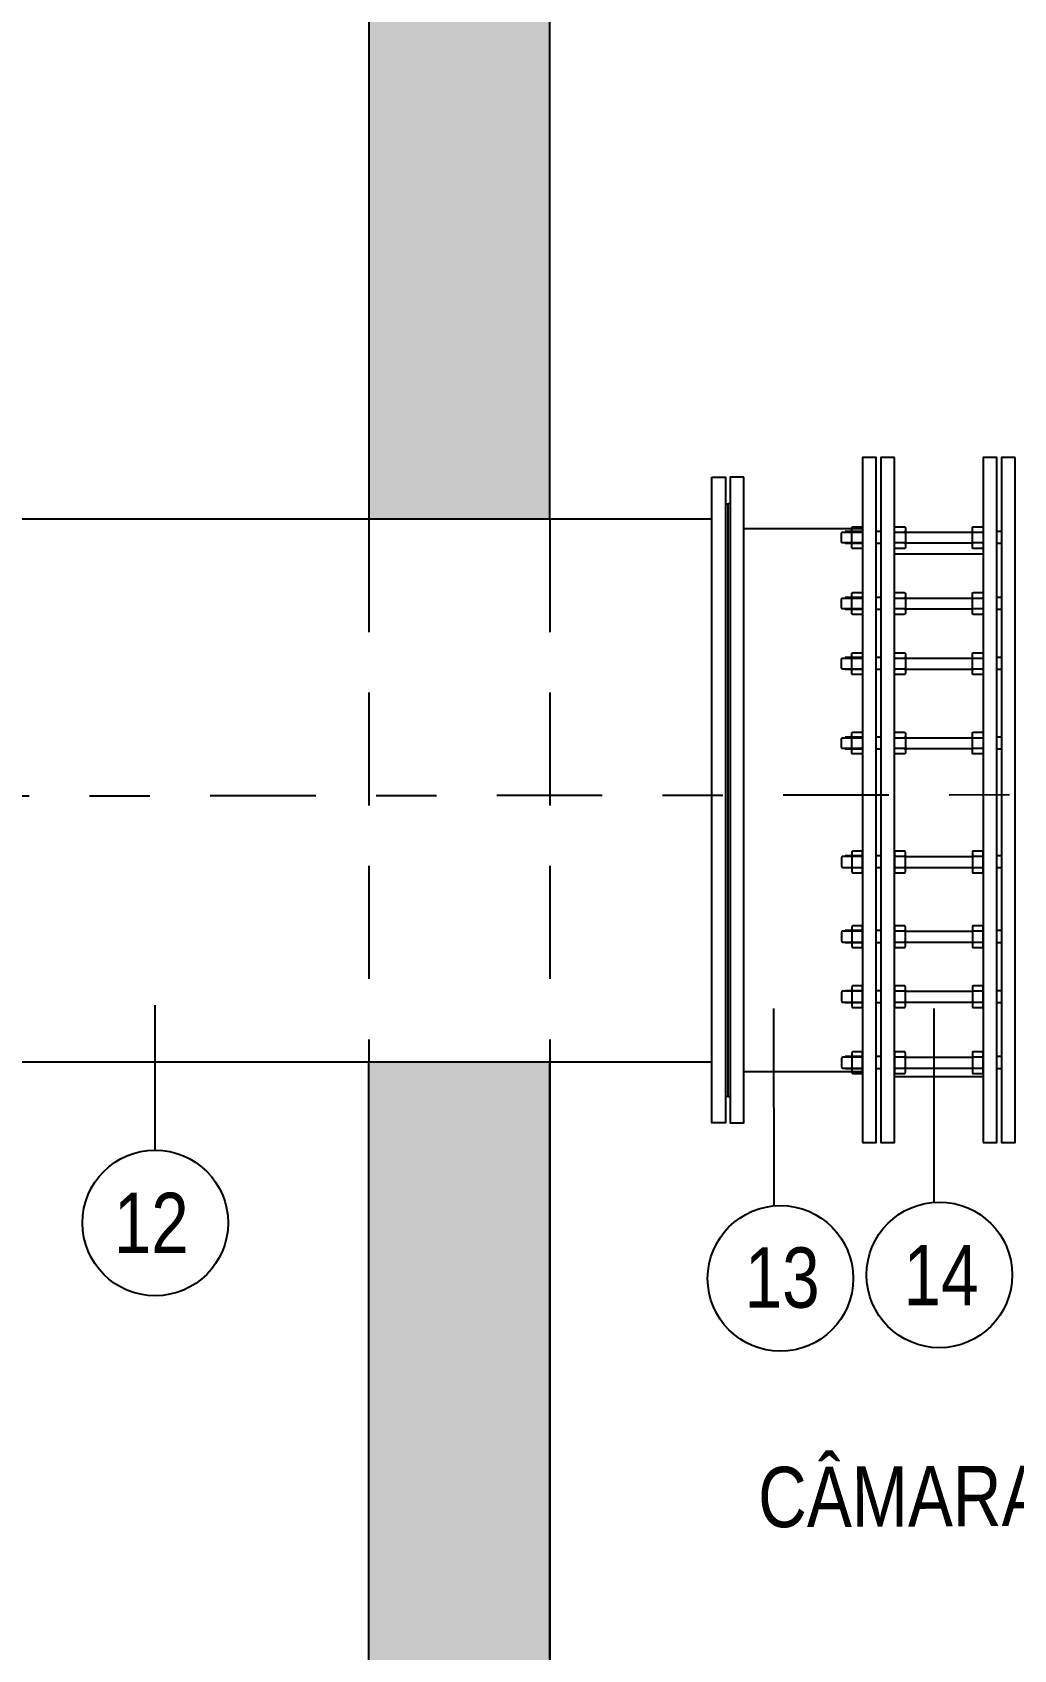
# Model space of a CAD drawing. Header units: feet. Extents: x 0 to 285374, y 0 to 9111566.
# Drawn here: x 285107.81 to 285109.437, y 9111372.955 to 9111375.635 of the extents above; entities that cross this region are included whole.
import ezdxf
from ezdxf import colors
from ezdxf.entities.mleader import LeaderData, LeaderLine
from ezdxf.enums import TextEntityAlignment as Align
from ezdxf.math import Vec2, Vec3

# ---------------------------------------------------------------- set-up
doc = ezdxf.new("R2010")
doc.units = ezdxf.units.FT
doc.header["$MEASUREMENT"] = 0
doc.linetypes.add('DASHDOT', pattern=[1, 0.5, -0.25, 0, -0.25])
doc.linetypes.add('HIDDEN', pattern=[0.375, 0.25, -0.125])
for name, color, linetype in [('01PROJ', 1, 'HIDDEN'), ('EIXO', 1, 'DASHDOT'), ('H-SA-CONTORNO', 2, 'CONTINUOUS'), ('H-SA-ESTRUTURA (CORTE)', 5, 'CONTINUOUS'), ('H-SA-HTC CONCRETO', 253, 'CONTINUOUS'), ('H-SA-TEXTO', 2, 'CONTINUOUS'), ('INDIC', 2, 'CONTINUOUS'), ('Top View-Ferro Fundido - JGS - K7(Esgoto)', 7, 'CONTINUOUS')]:
    doc.layers.add(name, color=color, linetype=linetype)
doc.styles.add('EGC_Arial_2.0mm', font='arial.ttf', dxfattribs={"width": 0.8, "height": 2})

# ---------------------------------------------------------------- blocks, each defined once
blk = doc.blocks.new('_None')

msp = doc.modelspace()

# ---------------------------------------------------------------- hatches: boundary and pattern name
at = {"layer": 'H-SA-HTC CONCRETO'}
h = msp.add_hatch(color=256, dxfattribs=at)
h.dxf.hatch_style = 1
h.paths.add_polyline_path([(285102.5676, 9111375.8792), (285106.0676, 9111375.8792), (285106.0676, 9111374.6866), (285106.3676, 9111374.6866), (285106.3676, 9111376.1792), (285102.2676, 9111376.1792), (285102.2676, 9111375.7292), (285094.8077, 9111375.7292), (285089.5678, 9111375.7292), (285086.5154, 9111376.5432), (285086.5154, 9111376.1292), (285089.5154, 9111375.3292), (285091.8451, 9111375.3292), (285095.5576, 9111375.3292), (285096.2576, 9111375.3292), (285096.2576, 9111375.4792), (285096.4576, 9111375.4792), (285096.4576, 9111375.3292), (285096.5676, 9111375.3292), (285096.5676, 9111375.4792), (285096.7676, 9111375.4792), (285096.7676, 9111375.2792), (285098.0676, 9111375.2792), (285098.2176, 9111375.4292), (285102.1676, 9111375.4292), (285102.2676, 9111375.3292), (285102.2676, 9111374.6866), (285102.5676, 9111374.6866)])
h.paths.add_polyline_path([(285102.5676, 9111371.6542), (285102.2676, 9111371.6542), (285102.2676, 9111371.0292), (285102.1676, 9111370.9292), (285098.2176, 9111370.9292), (285098.0676, 9111371.0792), (285096.7676, 9111371.0792), (285096.7676, 9111370.8792), (285096.5676, 9111370.8792), (285096.5676, 9111371.0292), (285096.4576, 9111371.0292), (285096.4576, 9111370.8792), (285096.2576, 9111370.8792), (285096.2576, 9111371.0292), (285092.2576, 9111371.0292), (285089.5154, 9111371.0292), (285086.5154, 9111370.2292), (285086.5154, 9111369.8152), (285089.5678, 9111370.6292), (285095.5576, 9111370.6292), (285102.2676, 9111370.6292), (285102.2676, 9111370.1792), (285106.3676, 9111370.1792), (285106.3676, 9111371.6542), (285106.0676, 9111371.6542), (285106.0676, 9111370.4792), (285102.5676, 9111370.4792)])
h.paths.add_polyline_path([(285110.9676, 9111376.829), (285108.3676, 9111376.829), (285108.3676, 9111374.829), (285108.6676, 9111374.829), (285108.6676, 9111376.529), (285110.6676, 9111376.529), (285110.6676, 9111374.829), (285110.9676, 9111374.829)])
h = msp.add_hatch(color=256, dxfattribs=at)
h.dxf.hatch_style = 1
h.paths.add_polyline_path([(285108.6676, 9111373.929), (285108.3676, 9111373.929), (285108.3676, 9111372.4289), (285108.6676, 9111372.4289)])
h.paths.add_polyline_path([(285110.9676, 9111373.929), (285110.6676, 9111373.929), (285110.6676, 9111372.4289), (285110.9676, 9111372.4289)])

# ---------------------------------------------------------------- linework, layer by layer
at = {"layer": '01PROJ', "color": 1, "ltscale": 25}
for p, q in [((285108.3676, 9111374.829), (285108.6676, 9111374.829)), ((285108.3676, 9111373.929), (285108.6676, 9111373.929))]:
    msp.add_line(p, q, dxfattribs=at)
at = {"layer": 'EIXO', "ltscale": 0.35}
msp.add_line((285100.9796, 9111374.3616), (285115.3353, 9111374.3793, -478.1983), dxfattribs=at)
at = {"layer": 'H-SA-CONTORNO', "color": 1, "linetype": 'HIDDEN', "ltscale": 0.75}
for p, q in [((285108.3676, 9111374.829), (285108.3676, 9111373.929)), ((285108.6676, 9111374.829), (285108.6676, 9111373.929))]:
    msp.add_line(p, q, dxfattribs=at)
at = {"layer": 'H-SA-ESTRUTURA (CORTE)'}
for p, q in [((285108.3676, 9111376.829), (285108.3676, 9111374.829)), ((285108.6676, 9111374.829), (285108.6676, 9111376.529)), ((285108.3676, 9111372.4289, 478.1983), (285108.3676, 9111373.929)), ((285108.6676, 9111372.4289, 478.1983), (285108.6676, 9111373.929))]:
    msp.add_line(p, q, dxfattribs=at)
msp.add_lwpolyline([(285108.3676, 9111373.929), (285108.6676, 9111373.929), (285108.6676, 9111372.4289), (285108.3676, 9111372.4289)], close=True, dxfattribs=at)
at = {"layer": 'INDIC', "color": 1, "linetype": 'Continuous'}
for p, q in [((285108.0134, 9111373.783), (285108.0134, 9111374.0232)), ((285109.0395, 9111373.6897), (285109.0392, 9111374.0176)), ((285109.3047, 9111373.6965), (285109.3048, 9111374.0176))]:
    msp.add_line(p, q, dxfattribs=at)
for centre in [(285108.0134, 9111373.6622), (285109.0499, 9111373.5703), (285109.3134, 9111373.5761)]:
    msp.add_circle(centre, 0.1207, dxfattribs=at)
at = {"layer": 'Top View-Ferro Fundido - JGS - K7(Esgoto)', "color": 1, "linetype": 'ByBlock', "lineweight": -2}
for p, q in [((285107.4626, 9111374.829), (285108.3676, 9111374.829)), ((285108.6676, 9111374.829), (285108.9361, 9111374.829)), ((285108.9891, 9111374.813), (285109.1861, 9111374.813)), ((285109.1861, 9111374.8081), (285109.1571, 9111374.8081)), ((285109.1861, 9111374.7881), (285109.1571, 9111374.7881)), ((285109.1699, 9111374.8071), (285109.1843, 9111374.8071)), ((285109.1843, 9111374.7891), (285109.1699, 9111374.7891)), ((285109.2166, 9111374.8081), (285109.2086, 9111374.8081)), ((285109.2166, 9111374.7881), (285109.2086, 9111374.7881)), ((285109.2409, 9111374.8071), (285109.2553, 9111374.8071)), ((285109.2553, 9111374.7891), (285109.2409, 9111374.7891)), ((285109.2571, 9111374.8071), (285109.3681, 9111374.8071)), ((285109.2571, 9111374.7891), (285109.3681, 9111374.7891)), ((285109.3699, 9111374.8071), (285109.3843, 9111374.8071)), ((285109.3843, 9111374.7891), (285109.3699, 9111374.7891)), ((285109.4166, 9111374.8081), (285109.4086, 9111374.8081)), ((285109.4166, 9111374.7881), (285109.4086, 9111374.7881)), ((285109.2391, 9111374.7712), (285109.3861, 9111374.7712)), ((285109.1861, 9111374.6988), (285109.1571, 9111374.6988)), ((285109.1861, 9111374.6788), (285109.1571, 9111374.6788)), ((285109.1699, 9111374.6978), (285109.1843, 9111374.6978)), ((285109.1843, 9111374.6798), (285109.1699, 9111374.6798)), ((285109.2166, 9111374.6988), (285109.2086, 9111374.6988)), ((285109.2166, 9111374.6788), (285109.2086, 9111374.6788)), ((285109.2409, 9111374.6978), (285109.2553, 9111374.6978)), ((285109.2553, 9111374.6798), (285109.2409, 9111374.6798)), ((285109.2571, 9111374.6978), (285109.3681, 9111374.6978)), ((285109.2571, 9111374.6798), (285109.3681, 9111374.6798)), ((285109.3699, 9111374.6978), (285109.3843, 9111374.6978)), ((285109.3843, 9111374.6798), (285109.3699, 9111374.6798)), ((285109.4166, 9111374.6988), (285109.4086, 9111374.6988)), ((285109.4166, 9111374.6788), (285109.4086, 9111374.6788)), ((285109.1861, 9111374.5992), (285109.1571, 9111374.5992)), ((285109.1699, 9111374.5982), (285109.1843, 9111374.5982)), ((285109.2166, 9111374.5992), (285109.2086, 9111374.5992)), ((285109.2409, 9111374.5982), (285109.2553, 9111374.5982)), ((285109.2571, 9111374.5982), (285109.3681, 9111374.5982)), ((285109.3699, 9111374.5982), (285109.3843, 9111374.5982)), ((285109.4166, 9111374.5992), (285109.4086, 9111374.5992)), ((285109.1861, 9111374.5792), (285109.1571, 9111374.5792)), ((285109.1843, 9111374.5802), (285109.1699, 9111374.5802)), ((285109.2166, 9111374.5792), (285109.2086, 9111374.5792)), ((285109.2553, 9111374.5802), (285109.2409, 9111374.5802)), ((285109.2571, 9111374.5802), (285109.3681, 9111374.5802)), ((285109.3843, 9111374.5802), (285109.3699, 9111374.5802)), ((285109.4166, 9111374.5792), (285109.4086, 9111374.5792)), ((285109.1861, 9111374.4674), (285109.1571, 9111374.4674)), ((285109.1699, 9111374.4664), (285109.1843, 9111374.4664)), ((285109.2166, 9111374.4674), (285109.2086, 9111374.4674)), ((285109.2409, 9111374.4664), (285109.2553, 9111374.4664)), ((285109.2571, 9111374.4664), (285109.3681, 9111374.4664)), ((285109.3699, 9111374.4664), (285109.3843, 9111374.4664)), ((285109.4166, 9111374.4674), (285109.4086, 9111374.4674)), ((285109.1861, 9111374.4474), (285109.1571, 9111374.4474)), ((285109.1843, 9111374.4484), (285109.1699, 9111374.4484)), ((285109.2166, 9111374.4474), (285109.2086, 9111374.4474)), ((285109.2553, 9111374.4484), (285109.2409, 9111374.4484)), ((285109.2571, 9111374.4484), (285109.3681, 9111374.4484)), ((285109.3843, 9111374.4484), (285109.3699, 9111374.4484)), ((285109.4166, 9111374.4474), (285109.4086, 9111374.4474)), ((285109.1861, 9111374.2705), (285109.1571, 9111374.2705)), ((285109.1861, 9111374.2505), (285109.1571, 9111374.2505)), ((285109.1843, 9111374.2695), (285109.1699, 9111374.2695)), ((285109.1699, 9111374.2515), (285109.1843, 9111374.2515)), ((285109.2166, 9111374.2705), (285109.2086, 9111374.2705)), ((285109.2166, 9111374.2505), (285109.2086, 9111374.2505)), ((285109.2553, 9111374.2695), (285109.2409, 9111374.2695)), ((285109.2409, 9111374.2515), (285109.2553, 9111374.2515)), ((285109.2571, 9111374.2695), (285109.3681, 9111374.2695)), ((285109.2571, 9111374.2515), (285109.3681, 9111374.2515)), ((285109.3843, 9111374.2695), (285109.3699, 9111374.2695)), ((285109.3699, 9111374.2515), (285109.3843, 9111374.2515)), ((285109.4166, 9111374.2705), (285109.4086, 9111374.2705)), ((285109.4166, 9111374.2505), (285109.4086, 9111374.2505)), ((285109.1861, 9111374.1467), (285109.1571, 9111374.1467)), ((285109.1843, 9111374.1457), (285109.1699, 9111374.1457)), ((285109.2166, 9111374.1467), (285109.2086, 9111374.1467)), ((285109.2553, 9111374.1457), (285109.2409, 9111374.1457)), ((285109.2571, 9111374.1457), (285109.3681, 9111374.1457)), ((285109.3843, 9111374.1457), (285109.3699, 9111374.1457)), ((285109.4166, 9111374.1467), (285109.4086, 9111374.1467)), ((285109.1861, 9111374.1267), (285109.1571, 9111374.1267)), ((285109.1699, 9111374.1277), (285109.1843, 9111374.1277)), ((285109.2166, 9111374.1267), (285109.2086, 9111374.1267)), ((285109.2409, 9111374.1277), (285109.2553, 9111374.1277)), ((285109.2571, 9111374.1277), (285109.3681, 9111374.1277)), ((285109.3699, 9111374.1277), (285109.3843, 9111374.1277)), ((285109.4166, 9111374.1267), (285109.4086, 9111374.1267)), ((285109.1861, 9111374.0471), (285109.1571, 9111374.0471)), ((285109.1843, 9111374.0461), (285109.1699, 9111374.0461)), ((285109.2166, 9111374.0471), (285109.2086, 9111374.0471)), ((285109.2553, 9111374.0461), (285109.2409, 9111374.0461)), ((285109.2571, 9111374.0461), (285109.3681, 9111374.0461)), ((285109.3843, 9111374.0461), (285109.3699, 9111374.0461)), ((285109.4166, 9111374.0471), (285109.4086, 9111374.0471)), ((285109.1861, 9111374.0271), (285109.1571, 9111374.0271)), ((285109.1699, 9111374.0281), (285109.1843, 9111374.0281)), ((285109.2166, 9111374.0271), (285109.2086, 9111374.0271)), ((285109.2409, 9111374.0281), (285109.2553, 9111374.0281)), ((285109.2571, 9111374.0281), (285109.3681, 9111374.0281)), ((285109.3699, 9111374.0281), (285109.3843, 9111374.0281)), ((285109.4166, 9111374.0271), (285109.4086, 9111374.0271)), ((285107.4626, 9111373.929), (285108.3676, 9111373.929)), ((285108.6676, 9111373.929), (285108.9361, 9111373.929)), ((285109.1861, 9111373.9378), (285109.1571, 9111373.9378)), ((285109.1843, 9111373.9368), (285109.1699, 9111373.9368)), ((285109.2166, 9111373.9378), (285109.2086, 9111373.9378)), ((285109.2553, 9111373.9368), (285109.2409, 9111373.9368)), ((285109.2571, 9111373.9368), (285109.3681, 9111373.9368)), ((285109.3843, 9111373.9368), (285109.3699, 9111373.9368)), ((285109.4166, 9111373.9378), (285109.4086, 9111373.9378)), ((285108.9891, 9111373.913), (285109.1861, 9111373.913)), ((285109.1861, 9111373.9178), (285109.1571, 9111373.9178)), ((285109.1699, 9111373.9188), (285109.1843, 9111373.9188)), ((285109.2166, 9111373.9178), (285109.2086, 9111373.9178)), ((285109.2391, 9111373.9047), (285109.3861, 9111373.9047)), ((285109.2409, 9111373.9188), (285109.2553, 9111373.9188)), ((285109.2571, 9111373.9188), (285109.3681, 9111373.9188)), ((285109.3699, 9111373.9188), (285109.3843, 9111373.9188)), ((285109.4166, 9111373.9178), (285109.4086, 9111373.9178))]:
    msp.add_line(p, q, dxfattribs=at)
for points in [[(285109.1861, 9111373.7954), (285109.2086, 9111373.7954), (285109.2086, 9111374.9306), (285109.1861, 9111374.9306)], [(285109.2391, 9111374.9306), (285109.2166, 9111374.9306), (285109.2166, 9111373.7954), (285109.2391, 9111373.7954)], [(285109.3861, 9111373.7954), (285109.4086, 9111373.7954), (285109.4086, 9111374.9306), (285109.3861, 9111374.9306)], [(285109.4391, 9111374.9306), (285109.4166, 9111374.9306), (285109.4166, 9111373.7954), (285109.4391, 9111373.7954)], [(285108.9361, 9111374.898), (285108.9586, 9111374.898), (285108.9586, 9111373.828), (285108.9361, 9111373.828)], [(285108.9891, 9111374.898), (285108.9666, 9111374.898), (285108.9666, 9111373.828), (285108.9891, 9111373.828)]]:
    msp.add_lwpolyline(points, close=True, dxfattribs=at)
for points in [[(285108.9586, 9111374.854), (285108.9626, 9111374.854), (285108.9626, 9111373.872), (285108.9586, 9111373.872)], [(285108.9666, 9111374.854), (285108.9626, 9111374.854), (285108.9626, 9111373.872), (285108.9666, 9111373.872)], [(285109.1681, 9111374.8062), (285109.1699, 9111374.8071), (285109.1681, 9111374.808)], [(285109.1681, 9111374.7882), (285109.1699, 9111374.7891), (285109.1681, 9111374.79)], [(285109.1861, 9111374.808), (285109.1843, 9111374.8071), (285109.1861, 9111374.8062)], [(285109.1861, 9111374.79), (285109.1843, 9111374.7891), (285109.1861, 9111374.7882)], [(285109.2391, 9111374.8062), (285109.2409, 9111374.8071), (285109.2391, 9111374.808)], [(285109.2391, 9111374.7882), (285109.2409, 9111374.7891), (285109.2391, 9111374.79)], [(285109.2571, 9111374.808), (285109.2553, 9111374.8071), (285109.2571, 9111374.8062)], [(285109.2571, 9111374.79), (285109.2553, 9111374.7891), (285109.2571, 9111374.7882)], [(285109.3681, 9111374.8062), (285109.3699, 9111374.8071), (285109.3681, 9111374.808)], [(285109.3681, 9111374.7882), (285109.3699, 9111374.7891), (285109.3681, 9111374.79)], [(285109.3861, 9111374.808), (285109.3843, 9111374.8071), (285109.3861, 9111374.8062)], [(285109.3861, 9111374.79), (285109.3843, 9111374.7891), (285109.3861, 9111374.7882)], [(285109.1681, 9111374.6969), (285109.1699, 9111374.6978), (285109.1681, 9111374.6987)], [(285109.1681, 9111374.6789), (285109.1699, 9111374.6798), (285109.1681, 9111374.6807)], [(285109.1861, 9111374.6987), (285109.1843, 9111374.6978), (285109.1861, 9111374.6969)], [(285109.1861, 9111374.6807), (285109.1843, 9111374.6798), (285109.1861, 9111374.6789)], [(285109.2391, 9111374.6969), (285109.2409, 9111374.6978), (285109.2391, 9111374.6987)], [(285109.2391, 9111374.6789), (285109.2409, 9111374.6798), (285109.2391, 9111374.6807)], [(285109.2571, 9111374.6987), (285109.2553, 9111374.6978), (285109.2571, 9111374.6969)], [(285109.2571, 9111374.6807), (285109.2553, 9111374.6798), (285109.2571, 9111374.6789)], [(285109.3681, 9111374.6969), (285109.3699, 9111374.6978), (285109.3681, 9111374.6987)], [(285109.3681, 9111374.6789), (285109.3699, 9111374.6798), (285109.3681, 9111374.6807)], [(285109.3861, 9111374.6987), (285109.3843, 9111374.6978), (285109.3861, 9111374.6969)], [(285109.3861, 9111374.6807), (285109.3843, 9111374.6798), (285109.3861, 9111374.6789)], [(285109.1681, 9111374.5973), (285109.1699, 9111374.5982), (285109.1681, 9111374.5991)], [(285109.1861, 9111374.5991), (285109.1843, 9111374.5982), (285109.1861, 9111374.5973)], [(285109.2391, 9111374.5973), (285109.2409, 9111374.5982), (285109.2391, 9111374.5991)], [(285109.2571, 9111374.5991), (285109.2553, 9111374.5982), (285109.2571, 9111374.5973)], [(285109.3681, 9111374.5973), (285109.3699, 9111374.5982), (285109.3681, 9111374.5991)], [(285109.3861, 9111374.5991), (285109.3843, 9111374.5982), (285109.3861, 9111374.5973)], [(285109.1681, 9111374.5793), (285109.1699, 9111374.5802), (285109.1681, 9111374.5811)], [(285109.1861, 9111374.5811), (285109.1843, 9111374.5802), (285109.1861, 9111374.5793)], [(285109.2391, 9111374.5793), (285109.2409, 9111374.5802), (285109.2391, 9111374.5811)], [(285109.2571, 9111374.5811), (285109.2553, 9111374.5802), (285109.2571, 9111374.5793)], [(285109.3681, 9111374.5793), (285109.3699, 9111374.5802), (285109.3681, 9111374.5811)], [(285109.3861, 9111374.5811), (285109.3843, 9111374.5802), (285109.3861, 9111374.5793)], [(285109.1681, 9111374.4655), (285109.1699, 9111374.4664), (285109.1681, 9111374.4673)], [(285109.1861, 9111374.4673), (285109.1843, 9111374.4664), (285109.1861, 9111374.4655)], [(285109.2391, 9111374.4655), (285109.2409, 9111374.4664), (285109.2391, 9111374.4673)], [(285109.2571, 9111374.4673), (285109.2553, 9111374.4664), (285109.2571, 9111374.4655)], [(285109.3681, 9111374.4655), (285109.3699, 9111374.4664), (285109.3681, 9111374.4673)], [(285109.3861, 9111374.4673), (285109.3843, 9111374.4664), (285109.3861, 9111374.4655)], [(285109.1681, 9111374.4475), (285109.1699, 9111374.4484), (285109.1681, 9111374.4493)], [(285109.1861, 9111374.4493), (285109.1843, 9111374.4484), (285109.1861, 9111374.4475)], [(285109.2391, 9111374.4475), (285109.2409, 9111374.4484), (285109.2391, 9111374.4493)], [(285109.2571, 9111374.4493), (285109.2553, 9111374.4484), (285109.2571, 9111374.4475)], [(285109.3681, 9111374.4475), (285109.3699, 9111374.4484), (285109.3681, 9111374.4493)], [(285109.3861, 9111374.4493), (285109.3843, 9111374.4484), (285109.3861, 9111374.4475)], [(285109.1681, 9111374.2704), (285109.1699, 9111374.2695), (285109.1681, 9111374.2686)], [(285109.1681, 9111374.2524), (285109.1699, 9111374.2515), (285109.1681, 9111374.2506)], [(285109.1861, 9111374.2686), (285109.1843, 9111374.2695), (285109.1861, 9111374.2704)], [(285109.1861, 9111374.2506), (285109.1843, 9111374.2515), (285109.1861, 9111374.2524)], [(285109.2391, 9111374.2704), (285109.2409, 9111374.2695), (285109.2391, 9111374.2686)], [(285109.2391, 9111374.2524), (285109.2409, 9111374.2515), (285109.2391, 9111374.2506)], [(285109.2571, 9111374.2686), (285109.2553, 9111374.2695), (285109.2571, 9111374.2704)], [(285109.2571, 9111374.2506), (285109.2553, 9111374.2515), (285109.2571, 9111374.2524)], [(285109.3681, 9111374.2704), (285109.3699, 9111374.2695), (285109.3681, 9111374.2686)], [(285109.3681, 9111374.2524), (285109.3699, 9111374.2515), (285109.3681, 9111374.2506)], [(285109.3861, 9111374.2686), (285109.3843, 9111374.2695), (285109.3861, 9111374.2704)], [(285109.3861, 9111374.2506), (285109.3843, 9111374.2515), (285109.3861, 9111374.2524)], [(285109.1681, 9111374.1466), (285109.1699, 9111374.1457), (285109.1681, 9111374.1448)], [(285109.1861, 9111374.1448), (285109.1843, 9111374.1457), (285109.1861, 9111374.1466)], [(285109.2391, 9111374.1466), (285109.2409, 9111374.1457), (285109.2391, 9111374.1448)], [(285109.2571, 9111374.1448), (285109.2553, 9111374.1457), (285109.2571, 9111374.1466)], [(285109.3681, 9111374.1466), (285109.3699, 9111374.1457), (285109.3681, 9111374.1448)], [(285109.3861, 9111374.1448), (285109.3843, 9111374.1457), (285109.3861, 9111374.1466)], [(285109.1681, 9111374.1286), (285109.1699, 9111374.1277), (285109.1681, 9111374.1268)], [(285109.1861, 9111374.1268), (285109.1843, 9111374.1277), (285109.1861, 9111374.1286)], [(285109.2391, 9111374.1286), (285109.2409, 9111374.1277), (285109.2391, 9111374.1268)], [(285109.2571, 9111374.1268), (285109.2553, 9111374.1277), (285109.2571, 9111374.1286)], [(285109.3681, 9111374.1286), (285109.3699, 9111374.1277), (285109.3681, 9111374.1268)], [(285109.3861, 9111374.1268), (285109.3843, 9111374.1277), (285109.3861, 9111374.1286)], [(285109.1681, 9111374.047), (285109.1699, 9111374.0461), (285109.1681, 9111374.0452)], [(285109.1861, 9111374.0452), (285109.1843, 9111374.0461), (285109.1861, 9111374.047)], [(285109.2391, 9111374.047), (285109.2409, 9111374.0461), (285109.2391, 9111374.0452)], [(285109.2571, 9111374.0452), (285109.2553, 9111374.0461), (285109.2571, 9111374.047)], [(285109.3681, 9111374.047), (285109.3699, 9111374.0461), (285109.3681, 9111374.0452)], [(285109.3861, 9111374.0452), (285109.3843, 9111374.0461), (285109.3861, 9111374.047)], [(285109.1681, 9111374.029), (285109.1699, 9111374.0281), (285109.1681, 9111374.0272)], [(285109.1861, 9111374.0272), (285109.1843, 9111374.0281), (285109.1861, 9111374.029)], [(285109.2391, 9111374.029), (285109.2409, 9111374.0281), (285109.2391, 9111374.0272)], [(285109.2571, 9111374.0272), (285109.2553, 9111374.0281), (285109.2571, 9111374.029)], [(285109.3681, 9111374.029), (285109.3699, 9111374.0281), (285109.3681, 9111374.0272)], [(285109.3861, 9111374.0272), (285109.3843, 9111374.0281), (285109.3861, 9111374.029)], [(285109.1681, 9111373.9377), (285109.1699, 9111373.9368), (285109.1681, 9111373.9359)], [(285109.1861, 9111373.9359), (285109.1843, 9111373.9368), (285109.1861, 9111373.9377)], [(285109.2391, 9111373.9377), (285109.2409, 9111373.9368), (285109.2391, 9111373.9359)], [(285109.2571, 9111373.9359), (285109.2553, 9111373.9368), (285109.2571, 9111373.9377)], [(285109.3681, 9111373.9377), (285109.3699, 9111373.9368), (285109.3681, 9111373.9359)], [(285109.3861, 9111373.9359), (285109.3843, 9111373.9368), (285109.3861, 9111373.9377)], [(285109.1681, 9111373.9197), (285109.1699, 9111373.9188), (285109.1681, 9111373.9179)], [(285109.1861, 9111373.9179), (285109.1843, 9111373.9188), (285109.1861, 9111373.9197)], [(285109.2391, 9111373.9197), (285109.2409, 9111373.9188), (285109.2391, 9111373.9179)], [(285109.2571, 9111373.9179), (285109.2553, 9111373.9188), (285109.2571, 9111373.9197)], [(285109.3681, 9111373.9197), (285109.3699, 9111373.9188), (285109.3681, 9111373.9179)], [(285109.3861, 9111373.9179), (285109.3843, 9111373.9188), (285109.3861, 9111373.9197)]]:
    msp.add_lwpolyline(points, dxfattribs=at)
for points in [[(285109.1861, 9111374.7819, -0.414214), (285109.1843, 9111374.7801), (285109.1699, 9111374.7801, -0.414214), (285109.1681, 9111374.7819), (285109.1681, 9111374.8143, -0.414214), (285109.1699, 9111374.8161), (285109.1843, 9111374.8161, -0.414214), (285109.1861, 9111374.8143)], [(285109.2571, 9111374.7819, -0.414214), (285109.2553, 9111374.7801), (285109.2409, 9111374.7801, -0.414214), (285109.2391, 9111374.7819), (285109.2391, 9111374.8143, -0.414214), (285109.2409, 9111374.8161), (285109.2553, 9111374.8161, -0.414214), (285109.2571, 9111374.8143)], [(285109.3861, 9111374.7819, -0.414214), (285109.3843, 9111374.7801), (285109.3699, 9111374.7801, -0.414214), (285109.3681, 9111374.7819), (285109.3681, 9111374.8143, -0.414214), (285109.3699, 9111374.8161), (285109.3843, 9111374.8161, -0.414214), (285109.3861, 9111374.8143)], [(285109.1861, 9111374.6726, -0.414214), (285109.1843, 9111374.6708), (285109.1699, 9111374.6708, -0.414214), (285109.1681, 9111374.6726), (285109.1681, 9111374.705, -0.414214), (285109.1699, 9111374.7068), (285109.1843, 9111374.7068, -0.414214), (285109.1861, 9111374.705)], [(285109.2571, 9111374.6726, -0.414214), (285109.2553, 9111374.6708), (285109.2409, 9111374.6708, -0.414214), (285109.2391, 9111374.6726), (285109.2391, 9111374.705, -0.414214), (285109.2409, 9111374.7068), (285109.2553, 9111374.7068, -0.414214), (285109.2571, 9111374.705)], [(285109.3861, 9111374.6726, -0.414214), (285109.3843, 9111374.6708), (285109.3699, 9111374.6708, -0.414214), (285109.3681, 9111374.6726), (285109.3681, 9111374.705, -0.414214), (285109.3699, 9111374.7068), (285109.3843, 9111374.7068, -0.414214), (285109.3861, 9111374.705)], [(285109.1861, 9111374.573, -0.414214), (285109.1843, 9111374.5712), (285109.1699, 9111374.5712, -0.414214), (285109.1681, 9111374.573), (285109.1681, 9111374.6054, -0.414214), (285109.1699, 9111374.6072), (285109.1843, 9111374.6072, -0.414214), (285109.1861, 9111374.6054)], [(285109.2571, 9111374.573, -0.414214), (285109.2553, 9111374.5712), (285109.2409, 9111374.5712, -0.414214), (285109.2391, 9111374.573), (285109.2391, 9111374.6054, -0.414214), (285109.2409, 9111374.6072), (285109.2553, 9111374.6072, -0.414214), (285109.2571, 9111374.6054)], [(285109.3861, 9111374.573, -0.414214), (285109.3843, 9111374.5712), (285109.3699, 9111374.5712, -0.414214), (285109.3681, 9111374.573), (285109.3681, 9111374.6054, -0.414214), (285109.3699, 9111374.6072), (285109.3843, 9111374.6072, -0.414214), (285109.3861, 9111374.6054)], [(285109.1861, 9111374.4412, -0.414214), (285109.1843, 9111374.4394), (285109.1699, 9111374.4394, -0.414214), (285109.1681, 9111374.4412), (285109.1681, 9111374.4736, -0.414214), (285109.1699, 9111374.4754), (285109.1843, 9111374.4754, -0.414214), (285109.1861, 9111374.4736)], [(285109.2571, 9111374.4412, -0.414214), (285109.2553, 9111374.4394), (285109.2409, 9111374.4394, -0.414214), (285109.2391, 9111374.4412), (285109.2391, 9111374.4736, -0.414214), (285109.2409, 9111374.4754), (285109.2553, 9111374.4754, -0.414214), (285109.2571, 9111374.4736)], [(285109.3861, 9111374.4412, -0.414214), (285109.3843, 9111374.4394), (285109.3699, 9111374.4394, -0.414214), (285109.3681, 9111374.4412), (285109.3681, 9111374.4736, -0.414214), (285109.3699, 9111374.4754), (285109.3843, 9111374.4754, -0.414214), (285109.3861, 9111374.4736)], [(285109.1861, 9111374.2767, 0.414214), (285109.1843, 9111374.2785), (285109.1699, 9111374.2785, 0.414214), (285109.1681, 9111374.2767), (285109.1681, 9111374.2443, 0.414214), (285109.1699, 9111374.2425), (285109.1843, 9111374.2425, 0.414214), (285109.1861, 9111374.2443)], [(285109.2571, 9111374.2767, 0.414214), (285109.2553, 9111374.2785), (285109.2409, 9111374.2785, 0.414214), (285109.2391, 9111374.2767), (285109.2391, 9111374.2443, 0.414214), (285109.2409, 9111374.2425), (285109.2553, 9111374.2425, 0.414214), (285109.2571, 9111374.2443)], [(285109.3861, 9111374.2767, 0.414214), (285109.3843, 9111374.2785), (285109.3699, 9111374.2785, 0.414214), (285109.3681, 9111374.2767), (285109.3681, 9111374.2443, 0.414214), (285109.3699, 9111374.2425), (285109.3843, 9111374.2425, 0.414214), (285109.3861, 9111374.2443)], [(285109.1861, 9111374.1529, 0.414214), (285109.1843, 9111374.1547), (285109.1699, 9111374.1547, 0.414214), (285109.1681, 9111374.1529), (285109.1681, 9111374.1205, 0.414214), (285109.1699, 9111374.1187), (285109.1843, 9111374.1187, 0.414214), (285109.1861, 9111374.1205)], [(285109.2571, 9111374.1529, 0.414214), (285109.2553, 9111374.1547), (285109.2409, 9111374.1547, 0.414214), (285109.2391, 9111374.1529), (285109.2391, 9111374.1205, 0.414214), (285109.2409, 9111374.1187), (285109.2553, 9111374.1187, 0.414214), (285109.2571, 9111374.1205)], [(285109.3861, 9111374.1529, 0.414214), (285109.3843, 9111374.1547), (285109.3699, 9111374.1547, 0.414214), (285109.3681, 9111374.1529), (285109.3681, 9111374.1205, 0.414214), (285109.3699, 9111374.1187), (285109.3843, 9111374.1187, 0.414214), (285109.3861, 9111374.1205)], [(285109.1861, 9111374.0533, 0.414214), (285109.1843, 9111374.0551), (285109.1699, 9111374.0551, 0.414214), (285109.1681, 9111374.0533), (285109.1681, 9111374.0209, 0.414214), (285109.1699, 9111374.0191), (285109.1843, 9111374.0191, 0.414214), (285109.1861, 9111374.0209)], [(285109.2571, 9111374.0533, 0.414214), (285109.2553, 9111374.0551), (285109.2409, 9111374.0551, 0.414214), (285109.2391, 9111374.0533), (285109.2391, 9111374.0209, 0.414214), (285109.2409, 9111374.0191), (285109.2553, 9111374.0191, 0.414214), (285109.2571, 9111374.0209)], [(285109.3861, 9111374.0533, 0.414214), (285109.3843, 9111374.0551), (285109.3699, 9111374.0551, 0.414214), (285109.3681, 9111374.0533), (285109.3681, 9111374.0209, 0.414214), (285109.3699, 9111374.0191), (285109.3843, 9111374.0191, 0.414214), (285109.3861, 9111374.0209)], [(285109.1861, 9111373.944, 0.414214), (285109.1843, 9111373.9458), (285109.1699, 9111373.9458, 0.414214), (285109.1681, 9111373.944), (285109.1681, 9111373.9116, 0.414214), (285109.1699, 9111373.9098), (285109.1843, 9111373.9098, 0.414214), (285109.1861, 9111373.9116)], [(285109.2571, 9111373.944, 0.414214), (285109.2553, 9111373.9458), (285109.2409, 9111373.9458, 0.414214), (285109.2391, 9111373.944), (285109.2391, 9111373.9116, 0.414214), (285109.2409, 9111373.9098), (285109.2553, 9111373.9098, 0.414214), (285109.2571, 9111373.9116)], [(285109.3861, 9111373.944, 0.414214), (285109.3843, 9111373.9458), (285109.3699, 9111373.9458, 0.414214), (285109.3681, 9111373.944), (285109.3681, 9111373.9116, 0.414214), (285109.3699, 9111373.9098), (285109.3843, 9111373.9098, 0.414214), (285109.3861, 9111373.9116)]]:
    msp.add_lwpolyline(points, format="xyb", close=True, dxfattribs=at)
for points in [[(285109.1681, 9111374.7891), (285109.1532, 9111374.7891, -0.414214), (285109.1514, 9111374.7909), (285109.1514, 9111374.8053, -0.414214), (285109.1532, 9111374.8071), (285109.1681, 9111374.8071)], [(285109.1681, 9111374.6798), (285109.1532, 9111374.6798, -0.414214), (285109.1514, 9111374.6816), (285109.1514, 9111374.696, -0.414214), (285109.1532, 9111374.6978), (285109.1681, 9111374.6978)], [(285109.1681, 9111374.5802), (285109.1532, 9111374.5802, -0.414214), (285109.1514, 9111374.582), (285109.1514, 9111374.5964, -0.414214), (285109.1532, 9111374.5982), (285109.1681, 9111374.5982)], [(285109.1681, 9111374.4484), (285109.1532, 9111374.4484, -0.414214), (285109.1514, 9111374.4502), (285109.1514, 9111374.4646, -0.414214), (285109.1532, 9111374.4664), (285109.1681, 9111374.4664)], [(285109.1681, 9111374.2695), (285109.1532, 9111374.2695, 0.414214), (285109.1514, 9111374.2677), (285109.1514, 9111374.2533, 0.414214), (285109.1532, 9111374.2515), (285109.1681, 9111374.2515)], [(285109.1681, 9111374.1457), (285109.1532, 9111374.1457, 0.414214), (285109.1514, 9111374.1439), (285109.1514, 9111374.1295, 0.414214), (285109.1532, 9111374.1277), (285109.1681, 9111374.1277)], [(285109.1681, 9111374.0461), (285109.1532, 9111374.0461, 0.414214), (285109.1514, 9111374.0443), (285109.1514, 9111374.0299, 0.414214), (285109.1532, 9111374.0281), (285109.1681, 9111374.0281)], [(285109.1681, 9111373.9368), (285109.1532, 9111373.9368, 0.414214), (285109.1514, 9111373.935), (285109.1514, 9111373.9206, 0.414214), (285109.1532, 9111373.9188), (285109.1681, 9111373.9188)]]:
    msp.add_lwpolyline(points, format="xyb", dxfattribs=at)

# ---------------------------------------------------------------- texts
at = {"layer": 'INDIC', "color": 2, "style": 'EGC_Arial_2.0mm', "width": 0.8}
for s, p in [('12', (285108.0067, 9111373.6622)), ('13', (285109.0528, 9111373.5717)), ('14', (285109.3163, 9111373.5757))]:
    msp.add_text(s, height=0.1, dxfattribs=at).set_placement(p, align=Align.MIDDLE_CENTER)

# ---------------------------------------------------------------- next in the draw order: texts
at = {"layer": 'H-SA-TEXTO', "color": 2, "insert": (285109.6801, 9111373.2611), "char_height": 0.1, "width": 1.448787, "attachment_point": 2, "rotation": 0.2869, "style": 'EGC_Arial_2.0mm', "bg_fill": 3, "box_fill_scale": 1, "bg_fill_color": 256, "bg_fill_transparency": 0}
msp.add_mtext('CÂMARA DE MANOBRAS', dxfattribs=at)

# ---------------------------------------------------------------- next in the draw order: leaders
at = {"layer": 'H-SA-TEXTO'}
ml = msp.add_multileader_mtext('Standard', dxfattribs=at)
ml.set_content('CS-25 - TRECHO 1', color=2, style='EGC_Arial_2.0mm')
ml.set_leader_properties(color=1, linetype='ByLayer', lineweight=-1)
ml.set_arrow_properties(name='NONE')
ml.build(insert=Vec2(0, 0))
ml.multileader.update_dxf_attribs({"text_left_attachment_type": 2, "text_right_attachment_type": 2, "dogleg_length": 1.9819, "arrow_head_size": 0.075, "scale": 0.05})
ctx = ml.context
ctx.base_point, ctx.scale, ctx.char_height, ctx.arrow_head_size, ctx.landing_gap_size, ctx.plane_origin, ctx.plane_x_axis, ctx.plane_y_axis = Vec3(285124.8159, 9111388.0137), 0.05, 0.1, 0.075, 0.05, Vec3(284750.549, 9111449.7625), Vec3(0.999987, -0.005007), Vec3(0.005007, 0.999987)
ctx.left_attachment, ctx.right_attachment, ctx.text_align_type = 2, 2, 1
notes = []
notes.append((ctx, [(0, (0, 0, 0), (0, 0), (1, 0), 1, [])]))
ctx.mtext.insert, ctx.mtext.text_direction, ctx.mtext.rotation, ctx.mtext.width, ctx.mtext.defined_height, ctx.mtext.alignment, ctx.mtext.flow_direction = Vec3(285125.3437, 9111388.0628), Vec3(0.999987, -0.005007), 6.278178, 1.457911, 1.047, 2, 5
ctx.mtext.has_bg_fill, ctx.mtext.bg_color, ctx.mtext.bg_scale_factor, ctx.mtext.bg_transparency, ctx.mtext.use_window_bg_color = 1, -1073741824, 1, 0, 1
for ctx, leaders in notes:
    for number, flags, end, landing, length, lines in leaders:
        leader = LeaderData()
        leader.index, (leader.has_last_leader_line, leader.has_dogleg_vector, leader.attachment_direction) = number, flags
        leader.last_leader_point, leader.dogleg_vector, leader.dogleg_length = Vec3(end), Vec3(landing), length
        for number, points, colour, breaks in lines:
            line = LeaderLine()
            line.index, line.vertices, line.color, line.breaks = number, Vec3.list(points), colors.encode_raw_color(colour), breaks
            leader.lines.append(line)
        ctx.leaders.append(leader)

# ---------------------------------------------------------------- next in the draw order: leaders
ml = msp.add_multileader_mtext('Standard', dxfattribs=at)
ml.set_content('CÂMARA DE DESCARGA', color=2, style='EGC_Arial_2.0mm')
ml.set_leader_properties(color=1, linetype='ByLayer', lineweight=-1)
ml.set_arrow_properties(name='NONE')
ml.build(insert=Vec2(0, 0))
ml.multileader.update_dxf_attribs({"text_left_attachment_type": 2, "text_right_attachment_type": 2, "dogleg_length": 1.9819, "arrow_head_size": 0.075, "scale": 0.05})
ctx = ml.context
ctx.base_point, ctx.scale, ctx.char_height, ctx.arrow_head_size, ctx.landing_gap_size, ctx.plane_origin, ctx.plane_x_axis, ctx.plane_y_axis = Vec3(285120.5339, 9111388.137, 239.0991), 0.05, 0.1, 0.075, 0.05, Vec3(285499.7132, 9111458.0747, 239.0991), Vec3(0.999987, 0.005007), Vec3(-0.005007, 0.999987)
ctx.left_attachment, ctx.right_attachment, ctx.text_align_type = 2, 2, 1
notes = []
notes.append((ctx, [(0, (0, 0, 0), (0, 0), (1, 0), 1, [])]))
ctx.mtext.insert, ctx.mtext.text_direction, ctx.mtext.rotation, ctx.mtext.width, ctx.mtext.defined_height, ctx.mtext.alignment, ctx.mtext.flow_direction = Vec3(285121.2422, 9111388.204, 239.0991), Vec3(0.999987, 0.005007), 0.005007, 1.322834, 0.2562, 2, 5
ctx.mtext.has_bg_fill, ctx.mtext.bg_color, ctx.mtext.bg_scale_factor, ctx.mtext.bg_transparency, ctx.mtext.use_window_bg_color = 1, -1073741824, 1, 0, 1
for ctx, leaders in notes:
    for number, flags, end, landing, length, lines in leaders:
        leader = LeaderData()
        leader.index, (leader.has_last_leader_line, leader.has_dogleg_vector, leader.attachment_direction) = number, flags
        leader.last_leader_point, leader.dogleg_vector, leader.dogleg_length = Vec3(end), Vec3(landing), length
        for number, points, colour, breaks in lines:
            line = LeaderLine()
            line.index, line.vertices, line.color, line.breaks = number, Vec3.list(points), colors.encode_raw_color(colour), breaks
            leader.lines.append(line)
        ctx.leaders.append(leader)

doc.saveas('drawing.dxf')
